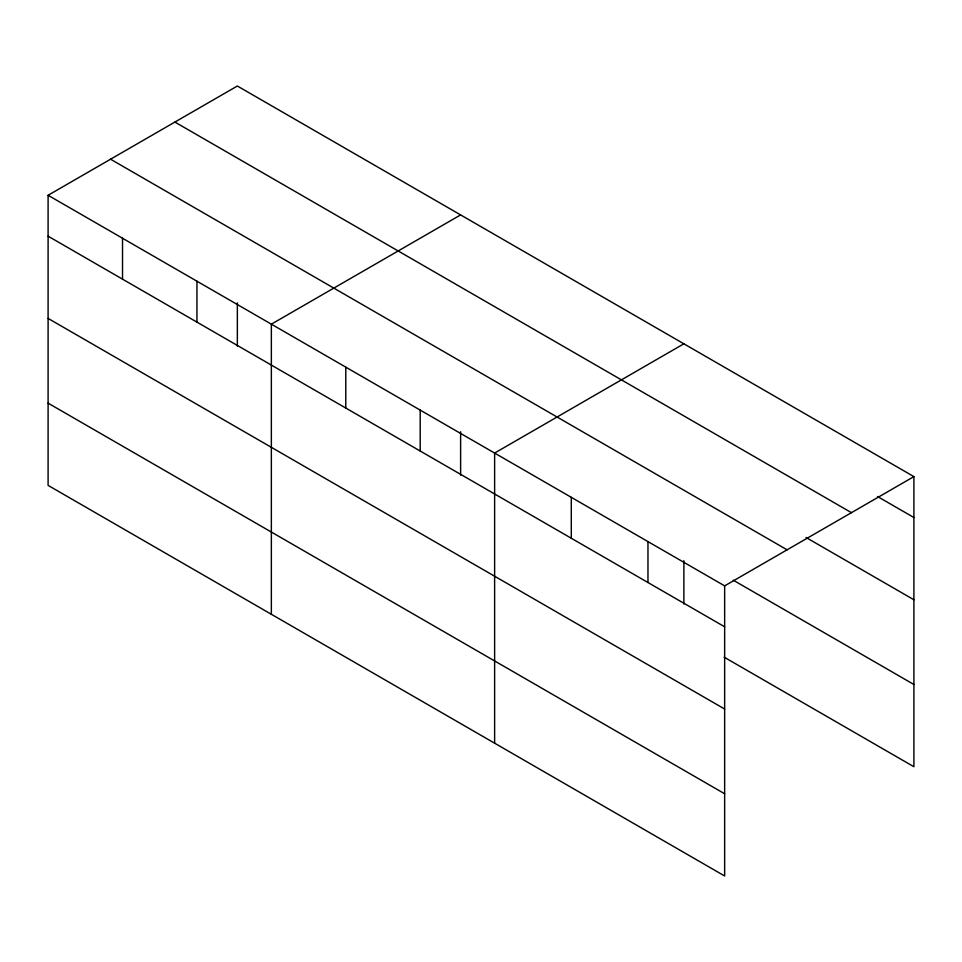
<?xml version="1.0" encoding="UTF-8"?>
<svg xmlns="http://www.w3.org/2000/svg" width="962" height="962" viewBox="0 0 962 962"><rect width="100%" height="100%" fill="white"/><g stroke="black" fill="none" stroke-linecap="round" stroke-linejoin="round"><path stroke-width="1.44" d="M48.1 195.274L724.651 585.87L724.651 875.985L48.1 485.389L48.1 195.274L237.349 86.015L913.9 476.611L913.9 766.726L724.158 657.178M460.618 214.911L271.356 324.17L271.356 614.285M683.874 343.807L494.624 453.066L494.624 743.181M724.651 585.87L913.9 476.611M877.512 496.512L913.9 517.52M174.904 122.066L851.442 512.662M806.036 537.481L913.9 599.759M110.558 159.211L787.096 549.819M733.26 580.194L913.9 684.487M48.1 236.183L724.651 626.791M48.1 318.422L724.651 709.03M48.1 403.15L724.651 793.758M683.874 560.654L683.874 604.016M647.967 541.606L647.967 582.515M571.296 497.342L571.296 538.251M460.618 431.758L460.618 475.12M420.202 410.101L420.202 451.022M345.779 367.135L345.779 408.056M237.349 302.862L237.349 346.224M196.945 281.205L196.945 322.126M122.523 238.239L122.523 279.148"/></g></svg>
